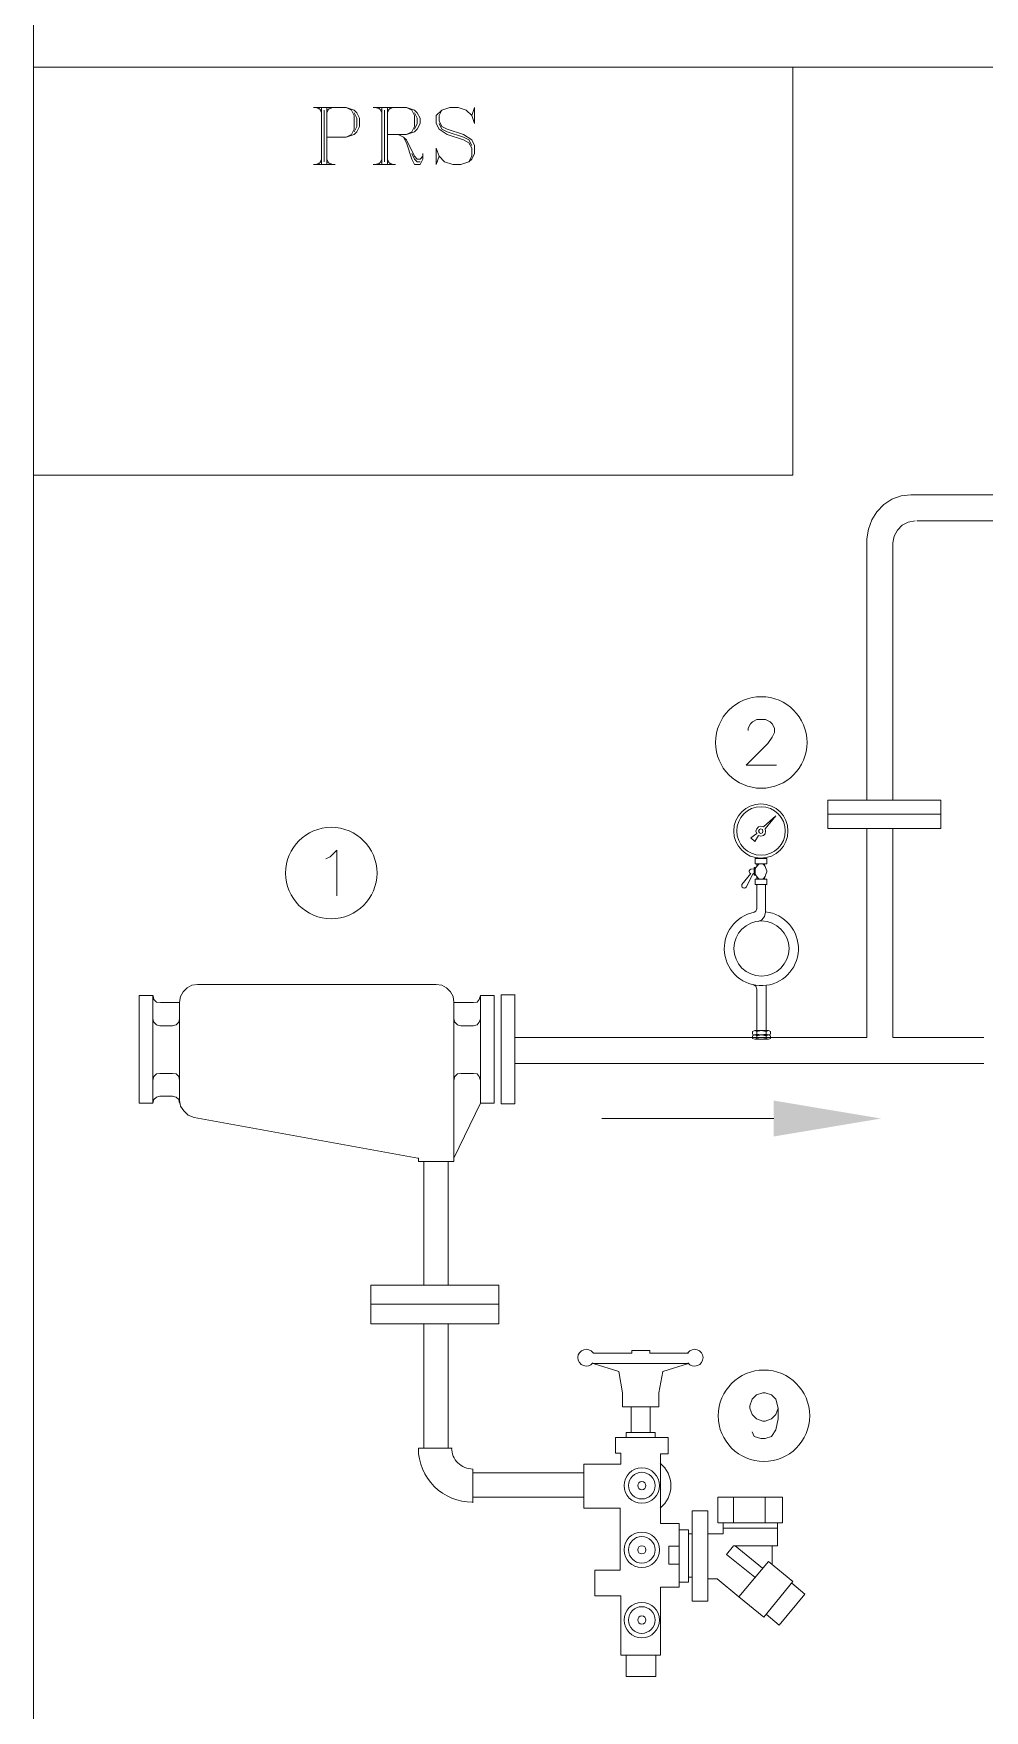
# Model space of a CAD drawing. Header units: inches. Extents: x -25.8 to 20.6, y -10.8 to 19.8.
# Drawn here: x -25.77 to -23.636, y -4.904 to -1.14 of the extents above; entities that cross this region are included whole.
import ezdxf

# ---------------------------------------------------------------- set-up
doc = ezdxf.new("R2010")
doc.units = ezdxf.units.IN
doc.header["$MEASUREMENT"] = 0
doc.layers.add('PDF_0', color=7, linetype='Continuous')
doc.layers.add('PDF_TEXT', color=7, linetype='Continuous')

msp = doc.modelspace()

# ---------------------------------------------------------------- linework, layer by layer
at = {"layer": 'PDF_0', "lineweight": 0}
for points in [[(-25.77, 2.5677), (-15.7083, 2.5677), (-15.7083, -1.2153), (-25.77, -1.2153)], [(-25.77, -1.2153), (-24.066, -1.2153), (-24.066, -2.1314), (-25.77, -2.1314)], [(-25.77, -1.2153), (-15.7062, -1.2153), (-15.7062, -4.9982), (-25.77, -4.9982)], [(-24.1466, -2.9351), (-24.1601, -2.9449), (-24.1515, -2.9534), (-24.143, -2.94), (-24.1381, -2.9412), (-24.132, -2.94), (-24.1283, -2.9363), (-24.1271, -2.9302), (-24.1283, -2.9253), (-24.1039, -2.896), (-24.132, -2.9205), (-24.1381, -2.9192), (-24.143, -2.9205), (-24.1466, -2.9253), (-24.1491, -2.9302)], [(-23.9878, -2.8924), (-23.8608, -2.8924), (-23.7338, -2.8924), (-23.7338, -2.8606), (-23.8608, -2.8606), (-23.7338, -2.8606), (-23.8608, -2.8606), (-23.7338, -2.8606), (-23.8608, -2.8606), (-23.7338, -2.8606), (-23.9878, -2.8606), (-23.8608, -2.8606), (-23.9866, -2.8606), (-23.8608, -2.8606), (-23.9878, -2.8606)], [(-23.9878, -2.9241), (-23.9878, -2.8924), (-23.8608, -2.8924), (-23.7338, -2.8924), (-23.7338, -2.9241)], [(-23.9866, -2.8606), (-23.8608, -2.8606)], [(-24.1332, -2.9302), (-24.1344, -2.9266), (-24.1381, -2.9253), (-24.1405, -2.9266), (-24.143, -2.9302), (-24.1405, -2.9339), (-24.1381, -2.9351), (-24.1344, -2.9339)], [(-23.9878, -2.9241), (-23.8608, -2.9241), (-23.9866, -2.9241), (-23.8608, -2.9241)], [(-23.9866, -2.9241), (-23.8608, -2.9241)], [(-24.1503, -2.9913), (-24.1503, -3.0035), (-24.1246, -3.0035), (-24.1246, -2.9913)], [(-24.1381, -3.0035), (-24.1405, -3.0035), (-24.143, -3.0047), (-24.1454, -3.0072), (-24.1466, -3.0096), (-24.1491, -3.0121), (-24.1503, -3.0157), (-24.1503, -3.0194), (-24.1503, -3.0218), (-24.1503, -3.0255), (-24.1491, -3.0292), (-24.1466, -3.0316), (-24.1454, -3.0341), (-24.143, -3.0365), (-24.1405, -3.0377), (-24.1381, -3.0377), (-24.1344, -3.0377), (-24.132, -3.0365), (-24.1295, -3.0341), (-24.1283, -3.0316), (-24.1271, -3.0292), (-24.1259, -3.0255), (-24.1246, -3.0218), (-24.1246, -3.0194), (-24.1259, -3.0157), (-24.1271, -3.0121), (-24.1283, -3.0096), (-24.1295, -3.0072), (-24.132, -3.0047), (-24.1344, -3.0035)], [(-24.1503, -3.0121), (-24.1527, -3.0121), (-24.1527, -3.0292), (-24.1503, -3.0292)], [(-24.1246, -3.0377), (-24.1503, -3.0377), (-24.1503, -3.0499), (-24.1246, -3.0499)], [(-25.5025, -3.2991), (-25.5025, -3.541), (-25.533, -3.541), (-25.533, -3.42), (-25.533, -3.2991)], [(-24.7366, -3.541), (-24.7671, -3.541), (-24.7671, -3.2991), (-24.7366, -3.2991), (-24.7366, -3.42)], [(-24.1259, -3.3858), (-24.121, -3.3871), (-24.1161, -3.3858), (-24.1161, -3.3797), (-24.121, -3.3773), (-24.1259, -3.3797), (-24.1369, -3.3773), (-24.1466, -3.3797), (-24.1515, -3.3773), (-24.1564, -3.3797), (-24.1564, -3.3858), (-24.1515, -3.3871), (-24.1466, -3.3858), (-24.1369, -3.3871)], [(-24.1369, -3.3871), (-24.1466, -3.3895), (-24.1515, -3.3871), (-24.1564, -3.3895), (-24.1564, -3.3956), (-24.1515, -3.3968), (-24.1466, -3.3956), (-24.1369, -3.3968), (-24.1259, -3.3956), (-24.121, -3.3968), (-24.1161, -3.3956), (-24.1161, -3.3895), (-24.121, -3.3871), (-24.1259, -3.3895)], [(-23.7313, -3.3932), (-23.8413, -3.3932)], [(-24.7256, -3.9489), (-24.7256, -4.0357), (-25.0127, -4.0357), (-25.0127, -3.9489)], [(-24.3665, -4.2226), (-24.4483, -4.2226), (-24.4483, -4.1908), (-24.4569, -4.1432), (-24.5143, -4.1248), (-24.3005, -4.1248), (-24.3579, -4.1432), (-24.3665, -4.1908)], [(-24.5351, -4.4497), (-24.4532, -4.4497), (-24.4532, -4.589), (-24.5106, -4.589), (-24.5106, -4.6464), (-24.452, -4.6464), (-24.452, -4.7795), (-24.3628, -4.7795), (-24.3628, -4.6269), (-24.3213, -4.6269), (-24.3213, -4.4839), (-24.3628, -4.4839), (-24.3628, -4.4497), (-24.3628, -4.3276), (-24.3457, -4.3276), (-24.3457, -4.291), (-24.4642, -4.291), (-24.4642, -4.3264), (-24.452, -4.3264), (-24.452, -4.3508), (-24.5351, -4.3508)], [(-24.2566, -4.4559), (-24.2566, -4.6586), (-24.292, -4.6586), (-24.292, -4.4559)]]:
    msp.add_lwpolyline(points, close=True, dxfattribs=at)
for points in [[(-23.8999, -2.8606), (-23.8999, -2.2743), (-23.8962, -2.2523), (-23.8889, -2.2315), (-23.8779, -2.2132), (-23.862, -2.1973), (-23.8437, -2.1851), (-23.8229, -2.1778), (-23.801, -2.1753), (-22.7297, -2.1753)], [(-23.801, -2.1753), (-23.8229, -2.1778), (-23.8437, -2.1851), (-23.862, -2.1973), (-23.8779, -2.2132), (-23.8889, -2.2315), (-23.8962, -2.2523), (-23.8999, -2.2743)], [(-22.7309, -2.1753), (-22.7309, -2.234), (-23.7875, -2.234)], [(-23.8413, -2.8606), (-23.8413, -2.2828), (-23.8388, -2.2682), (-23.8315, -2.2547), (-23.8205, -2.2438), (-23.8071, -2.2364), (-23.7912, -2.234), (-23.8071, -2.2364), (-23.8205, -2.2438), (-23.8315, -2.2547), (-23.8388, -2.2682), (-23.8413, -2.2828)], [(-24.1662, -2.7043), (-24.1662, -2.6994), (-24.1613, -2.6896), (-24.1564, -2.6847), (-24.1466, -2.6798), (-24.1271, -2.6798), (-24.1173, -2.6847), (-24.1124, -2.6896), (-24.1075, -2.6994), (-24.1075, -2.7091), (-24.1124, -2.7189), (-24.1222, -2.7336), (-24.1711, -2.7824), (-24.1027, -2.7824)], [(-24.6902, -3.3932), (-23.8999, -3.3932), (-23.8999, -2.9241)], [(-23.8608, -2.9241), (-23.7338, -2.9241)], [(-23.7338, -2.9241), (-23.8608, -2.9241)], [(-23.8608, -2.9241), (-23.7338, -2.9241)], [(-23.8608, -2.9241), (-23.7338, -2.9241)], [(-23.7338, -2.9241), (-23.8608, -2.9241)], [(-23.8608, -2.9241), (-23.7338, -2.9241)], [(-23.6495, -3.3932), (-23.8413, -3.3932), (-23.8413, -2.9241)], [(-25.114, -2.9925), (-25.1043, -2.9876), (-25.0896, -2.973), (-25.0896, -3.0756)], [(-24.1466, -3.0035), (-24.1466, -3.0084)], [(-24.143, -2.9901), (-24.143, -2.9913)], [(-24.1308, -2.9901), (-24.1308, -2.9913)], [(-24.1295, -3.0035), (-24.1295, -3.0084)], [(-24.1527, -3.0145), (-24.1601, -3.0157), (-24.1625, -3.0169), (-24.1637, -3.0194), (-24.1637, -3.0206), (-24.1625, -3.0243), (-24.1601, -3.0255), (-24.1808, -3.0499), (-24.1808, -3.0536), (-24.1796, -3.056), (-24.1772, -3.0573), (-24.1735, -3.0585), (-24.1711, -3.056), (-24.1552, -3.0255), (-24.1527, -3.0267)], [(-24.1466, -3.0328), (-24.1466, -3.0377)], [(-24.1295, -3.0328), (-24.1295, -3.0377)], [(-24.1271, -3.0499), (-24.1271, -3.1122), (-24.1295, -3.122), (-24.1356, -3.1293), (-24.1442, -3.133)], [(-25.5013, -3.2991), (-25.5, -3.3077), (-25.4939, -3.3138), (-25.4854, -3.315), (-25.4426, -3.315), (-25.4426, -3.5336), (-25.4402, -3.5471), (-25.4329, -3.5581), (-25.4231, -3.5678), (-25.4096, -3.5727), (-24.9076, -3.6643), (-24.9064, -3.6643), (-24.9064, -3.6656), (-24.9064, -3.6717), (-24.8661, -3.6717), (-24.827, -3.6717), (-24.827, -3.6643), (-24.827, -3.3138), (-24.827, -3.315), (-24.783, -3.315), (-24.7745, -3.3138), (-24.7696, -3.3077), (-24.7671, -3.2991)], [(-24.827, -3.3138), (-24.8282, -3.3016), (-24.8343, -3.2906), (-24.8429, -3.282), (-24.8539, -3.2759), (-24.8661, -3.2747), (-25.4023, -3.2747), (-25.4145, -3.2759), (-25.4255, -3.282), (-25.4341, -3.2906), (-25.4402, -3.3016), (-25.4426, -3.3138), (-25.4426, -3.315), (-25.4426, -3.3138)], [(-24.6902, -3.2967), (-24.6902, -3.5422), (-24.7207, -3.5422), (-24.7207, -3.2979), (-24.6902, -3.2979)], [(-24.1466, -3.3773), (-24.1466, -3.2845), (-24.1491, -3.2783), (-24.1552, -3.2747)], [(-24.1259, -3.2759), (-24.1259, -3.3773)], [(-25.5025, -3.3516), (-25.5, -3.359), (-25.4939, -3.3651), (-25.4866, -3.3675), (-25.4585, -3.3675), (-25.45, -3.3651), (-25.4438, -3.359), (-25.4426, -3.3516)], [(-24.827, -3.3516), (-24.8246, -3.359), (-24.8184, -3.3651), (-24.8111, -3.3675), (-24.783, -3.3675), (-24.7745, -3.3651), (-24.7696, -3.359), (-24.7671, -3.3516)], [(-24.1515, -3.3773), (-24.121, -3.3773)], [(-24.1515, -3.3871), (-24.121, -3.3871)], [(-24.1466, -3.3858), (-24.1466, -3.3797)], [(-24.1259, -3.3858), (-24.1259, -3.3797)], [(-24.1515, -3.3968), (-24.121, -3.3968)], [(-24.1466, -3.3895), (-24.1466, -3.3956)], [(-24.1259, -3.3895), (-24.1259, -3.3956)], [(-23.8413, -3.3932), (-23.6373, -3.3932)], [(-24.6902, -3.4518), (-24.0868, -3.4518)], [(-23.6373, -3.4518), (-24.1308, -3.4518), (-23.6495, -3.4518)], [(-25.4426, -3.4897), (-25.4438, -3.4811), (-25.45, -3.475), (-25.4585, -3.4738), (-25.4866, -3.4738), (-25.4939, -3.475), (-25.5, -3.4811), (-25.5025, -3.4897)], [(-24.7671, -3.4897), (-24.7696, -3.4811), (-24.7745, -3.475), (-24.783, -3.4738), (-24.8111, -3.4738), (-24.8184, -3.475), (-24.8246, -3.4811), (-24.827, -3.4897)], [(-25.4426, -3.541), (-25.4438, -3.5324), (-25.45, -3.5275), (-25.4585, -3.5251), (-25.4866, -3.5251), (-25.4939, -3.5275), (-25.5, -3.5324), (-25.5025, -3.541)], [(-24.7671, -3.541), (-24.827, -3.6643)], [(-24.1088, -3.5752), (-24.4948, -3.5752)], [(-24.8942, -3.6717), (-24.8942, -3.9489)], [(-24.8392, -3.6717), (-24.8392, -3.9489)], [(-24.827, -3.6643), (-24.827, -3.6643)], [(-24.7256, -3.9917), (-25.0127, -3.9917)], [(-24.8942, -4.0357), (-24.8942, -4.3154)], [(-24.8392, -4.0357), (-24.8392, -4.3154)], [(-24.5143, -4.1016), (-24.4276, -4.1016), (-24.4276, -4.0955), (-24.3873, -4.0955), (-24.3873, -4.1016), (-24.3005, -4.1016)], [(-24.099, -4.225), (-24.1039, -4.2397), (-24.1137, -4.2494), (-24.1283, -4.2543), (-24.1332, -4.2543), (-24.1479, -4.2494), (-24.1576, -4.2397), (-24.1625, -4.225), (-24.1625, -4.2201), (-24.1576, -4.2054), (-24.1479, -4.1957), (-24.1332, -4.1908), (-24.1283, -4.1908), (-24.1137, -4.1957), (-24.1039, -4.2054), (-24.099, -4.225), (-24.099, -4.2494), (-24.1039, -4.2739), (-24.1137, -4.2885), (-24.1283, -4.2934), (-24.1381, -4.2934), (-24.1527, -4.2885), (-24.1576, -4.2787)], [(-24.4288, -4.28), (-24.4288, -4.2226)], [(-24.386, -4.28), (-24.386, -4.2226)], [(-24.4398, -4.291), (-24.4398, -4.28), (-24.375, -4.28), (-24.375, -4.291)], [(-24.7842, -4.3703), (-24.5351, -4.3703)], [(-24.7842, -4.4253), (-24.5351, -4.4253)], [(-24.2334, -4.4827), (-24.0892, -4.4827), (-24.0892, -4.4253), (-24.2346, -4.4253), (-24.2346, -4.4827)], [(-24.1992, -4.4253), (-24.1992, -4.4827)], [(-24.1283, -4.4253), (-24.1283, -4.4827)], [(-24.3213, -4.4986), (-24.3005, -4.4986), (-24.3005, -4.6159), (-24.3213, -4.6159)], [(-24.3005, -4.5072), (-24.292, -4.5072)], [(-24.2566, -4.5072), (-24.2224, -4.5072), (-24.2224, -4.4839)], [(-24.2224, -4.4949), (-24.1002, -4.4949)], [(-24.1002, -4.4827), (-24.1002, -4.534), (-24.1992, -4.534), (-24.215, -4.5536), (-24.1515, -4.6049)], [(-24.3213, -4.5352), (-24.3445, -4.5352), (-24.3445, -4.5756), (-24.3213, -4.5756)], [(-24.1344, -4.5841), (-24.1955, -4.534)], [(-24.1124, -4.534), (-24.1124, -4.5768)], [(-24.1869, -4.6488), (-24.1308, -4.694), (-24.066, -4.6146), (-24.121, -4.5695), (-24.1869, -4.6488), (-24.2358, -4.6085), (-24.2566, -4.6085)], [(-24.3005, -4.6049), (-24.292, -4.6049)], [(-24.1259, -4.6879), (-24.0966, -4.7124), (-24.0391, -4.6427), (-24.0685, -4.6183)], [(-24.4398, -4.7795), (-24.4398, -4.8272), (-24.3738, -4.8272), (-24.3738, -4.7795)]]:
    msp.add_lwpolyline(points, dxfattribs=at)
for points in [[(-24.1466, -3.0499), (-24.1466, -3.1049), (-24.1491, -3.1098), (-24.1527, -3.1122, 12.907523), (-24.1271, -3.1112)], [(-24.7849, -4.4363, -0.414214), (-24.9064, -4.3154), (-24.8307, -4.3154)], [(-24.8319, -4.3148, 0.414214), (-24.7842, -4.3618), (-24.7842, -4.4375)]]:
    msp.add_lwpolyline(points, format="xyb", dxfattribs=at)
for centre, radius in [((-24.1369, -2.7312), 0.1027), ((-24.1378, -2.93), 0.0608), ((-24.1375, -2.9297), 0.0544), ((-25.1018, -3.0242), 0.1026), ((-24.1365, -3.1937), 0.0619), ((-24.1308, -4.2423), 0.1026), ((-24.405, -4.3991), 0.0397), ((-24.405, -4.3991), 0.0299), ((-24.405, -4.3991), 0.00916), ((-24.405, -4.5432), 0.0397), ((-24.405, -4.5432), 0.0299), ((-24.405, -4.5432), 0.00916), ((-24.405, -4.7008), 0.0397), ((-24.405, -4.7008), 0.0299), ((-24.405, -4.7008), 0.00916)]:
    msp.add_circle(centre, radius, dxfattribs=at)
for centre, radius, start, end in [((-24.5296, -4.112), 0.0189, 36.4251, 322.0642), ((-24.2865, -4.112), 0.0189, 217.9358, 143.5749), ((-24.405, -4.3991), 0.0653, 309.397, 50.603)]:
    msp.add_arc(centre, radius, start, end, dxfattribs=at)
at = {"layer": 'PDF_0', "transparency": 33554559}
msp.add_solid([(-24.1088, -3.5349), (-23.8681, -3.5752), (-24.1088, -3.6155)], dxfattribs=at)
at = {"layer": 'PDF_TEXT', "lineweight": 0}
for points in [[(-25.1421, -1.3057), (-25.0688, -1.3057), (-25.0505, -1.3118), (-25.0444, -1.3179), (-25.0383, -1.3301), (-25.0383, -1.3484), (-25.0444, -1.3606), (-25.0505, -1.3667), (-25.0688, -1.3728), (-25.1116, -1.3728)], [(-25.136, -1.3057), (-25.1238, -1.3118)], [(-25.1299, -1.3057), (-25.1238, -1.3179)], [(-25.1238, -1.3057), (-25.1238, -1.4339)], [(-25.1177, -1.3118), (-25.1177, -1.4278)], [(-25.1116, -1.3057), (-25.1116, -1.4339)], [(-25.1055, -1.3057), (-25.1116, -1.3179)], [(-25.0994, -1.3057), (-25.1116, -1.3118)], [(-25.0688, -1.3057), (-25.0566, -1.3118), (-25.0505, -1.324), (-25.0505, -1.3545), (-25.0566, -1.3667), (-25.0688, -1.3728)], [(-25.0078, -1.3057), (-24.9333, -1.3057), (-24.9149, -1.3118), (-24.9088, -1.3179), (-24.9027, -1.3301), (-24.9027, -1.3423), (-24.9088, -1.3545), (-24.9149, -1.3606), (-24.9333, -1.3667), (-24.976, -1.3667)], [(-25.0017, -1.3057), (-24.9882, -1.3118)], [(-24.9943, -1.3057), (-24.9882, -1.3179)], [(-24.9882, -1.3057), (-24.9882, -1.4339)], [(-24.9821, -1.3118), (-24.9821, -1.4278)], [(-24.976, -1.3057), (-24.976, -1.4339)], [(-24.9699, -1.3057), (-24.976, -1.3179)], [(-24.9638, -1.3057), (-24.976, -1.3118)], [(-24.9333, -1.3057), (-24.9211, -1.3118), (-24.9149, -1.324), (-24.9149, -1.3484), (-24.9211, -1.3606), (-24.9333, -1.3667)], [(-24.7867, -1.324), (-24.7806, -1.3057), (-24.7806, -1.3423), (-24.7867, -1.324), (-24.7989, -1.3118), (-24.8172, -1.3057), (-24.8355, -1.3057), (-24.8539, -1.3118), (-24.8661, -1.324), (-24.8661, -1.3423), (-24.86, -1.3545), (-24.8417, -1.3667), (-24.805, -1.3789), (-24.7928, -1.3851), (-24.7867, -1.3973), (-24.7867, -1.4156), (-24.7928, -1.4278)], [(-24.8539, -1.3118), (-24.86, -1.324), (-24.86, -1.3362), (-24.8539, -1.3484), (-24.8417, -1.3545), (-24.805, -1.3667), (-24.7867, -1.3789), (-24.7806, -1.3912), (-24.7806, -1.4095), (-24.7867, -1.4217), (-24.7928, -1.4278), (-24.8111, -1.4339), (-24.8294, -1.4339), (-24.8478, -1.4278), (-24.86, -1.4156), (-24.8661, -1.3973), (-24.8661, -1.4339), (-24.86, -1.4156)], [(-25.0505, -1.3179), (-25.0444, -1.3301), (-25.0444, -1.3484), (-25.0505, -1.3606)], [(-24.9149, -1.3179), (-24.9088, -1.3301), (-24.9088, -1.3423), (-24.9149, -1.3545)], [(-24.86, -1.3423), (-24.8539, -1.3545), (-24.8417, -1.3606), (-24.805, -1.3728), (-24.7928, -1.3789), (-24.7867, -1.3912)], [(-24.9516, -1.3667), (-24.9394, -1.3728), (-24.9333, -1.3851), (-24.9211, -1.4217), (-24.9149, -1.4339), (-24.9027, -1.4339), (-24.8966, -1.4217), (-24.8966, -1.4095)], [(-24.9394, -1.3728), (-24.9333, -1.3789), (-24.9149, -1.4156), (-24.9088, -1.4217), (-24.9027, -1.4217), (-24.8966, -1.4156)], [(-25.1238, -1.4278), (-25.136, -1.4339)], [(-25.1238, -1.4217), (-25.1299, -1.4339)], [(-25.1116, -1.4217), (-25.1055, -1.4339)], [(-25.1116, -1.4278), (-25.0994, -1.4339)], [(-24.9882, -1.4278), (-25.0017, -1.4339)], [(-24.9882, -1.4217), (-24.9943, -1.4339)], [(-24.976, -1.4217), (-24.9699, -1.4339)], [(-24.976, -1.4278), (-24.9638, -1.4339)], [(-24.9211, -1.4095), (-24.9149, -1.4217), (-24.9088, -1.4278), (-24.9027, -1.4278)], [(-25.1421, -1.4339), (-25.0933, -1.4339)], [(-25.0078, -1.4339), (-24.9577, -1.4339)]]:
    msp.add_lwpolyline(points, dxfattribs=at)

doc.saveas('drawing.dxf')
